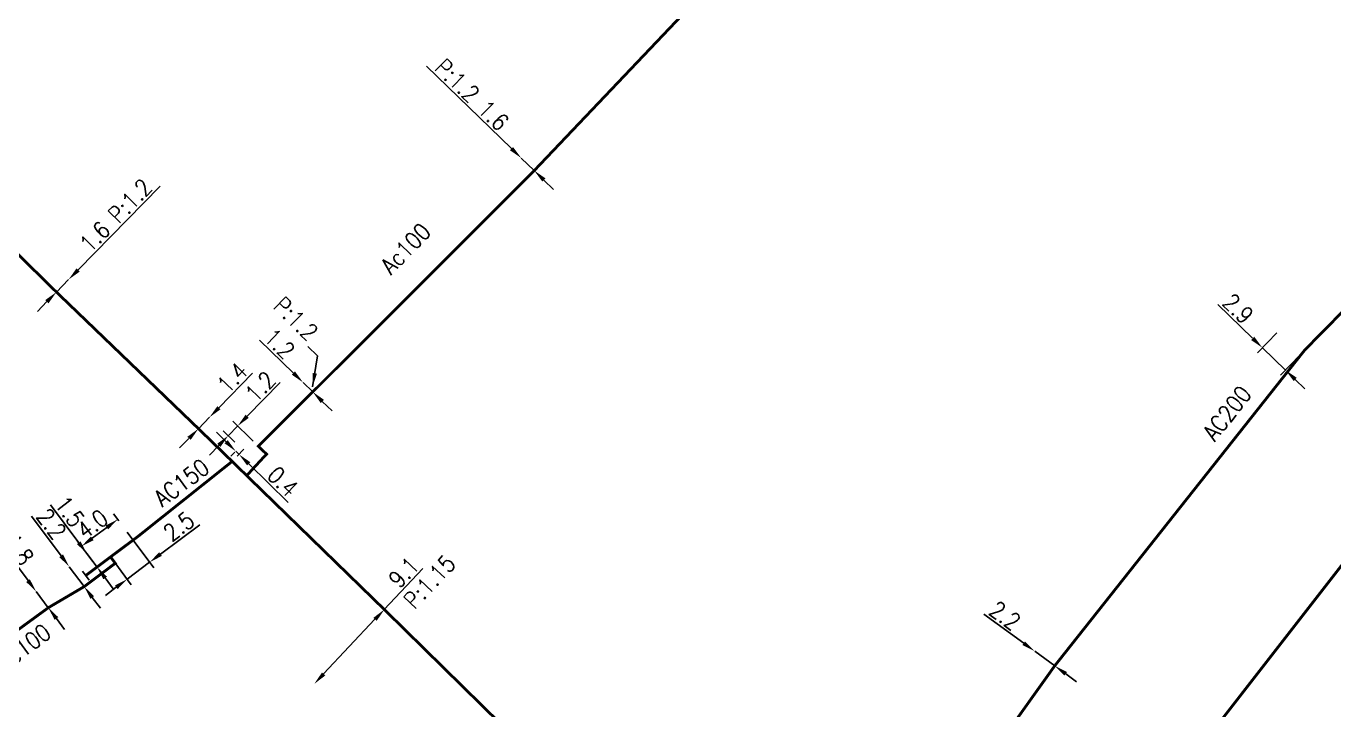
# Model space of a CAD drawing. Header units: millimetres. Extents: x 138988 to 140002, y 128990 to 130001.
# Drawn here: x 139089 to 139205.1, y 129116.3 to 129176.9 of the extents above; entities that cross this region are included whole.
import ezdxf
from ezdxf.enums import TextEntityAlignment as Align

# ---------------------------------------------------------------- set-up
doc = ezdxf.new("R2010")
doc.units = ezdxf.units.MM
doc.header["$PDMODE"] = 34
doc.linetypes.add('L_25_AP', pattern=[2000, 1000, 1000])
doc.linetypes.add('L_25_PE', pattern=[2000, 1000, 1000])
doc.layers.get('0').update_dxf_attribs({"linetype": 'CONTINUOUS'})
doc.layers.get('Defpoints').update_dxf_attribs({"linetype": 'CONTINUOUS'})
doc.layers.add('L_150', color=1, linetype='CONTINUOUS')
doc.layers.add('L_340', color=7, linetype='CONTINUOUS')
doc.styles.add('G_ROMANS', font='ROMANS.SHX', dxfattribs={"width": 0.75})
doc.styles.get("Standard").update_dxf_attribs({"font": 'romans.shx', "width": 0.85})
doc.dimstyles.get("Standard").update_dxf_attribs({"dimtxt": 1.5, "dimasz": 1.2, "dimexe": 0.625, "dimexo": 0.625, "dimgap": 0.25, "dimtad": 1, "dimdec": 1, "dimzin": 0, "dimdsep": 46, "dimtxsty": 'Standard', "dimcen": -0.5, "dimadec": 0, "dimazin": 0, "dimtfac": 1, "dimtdec": 1, "dimtmove": 0, "dimatfit": 3, "dimfxl": 0, "dimtolj": 1, "dimtzin": 0, "dimarcsym": 0})

# ---------------------------------------------------------------- blocks, each defined once
blk = doc.blocks.new('*D1102')
at = {"layer": 'Defpoints', "color": 0, "linetype": 'Continuous', "transparency": 16777216}
for p in [(139132.97, 129165.19), (139132.97, 129165.19), (139134.12, 129164.08)]:
    blk.add_point(p, dxfattribs=at)
at = {"layer": 'L_150', "color": 0, "linetype": 'Continuous', "lineweight": -2, "transparency": 16777216}
for p, q in [((139132.1, 129166.03), (139124.55, 129173.33)), ((139134.12, 129164.08), (139132.97, 129165.19)), ((139134.98, 129163.24), (139135.84, 129162.41))]:
    blk.add_line(p, q, dxfattribs=at)
at = {"layer": 'L_150', "color": 0, "linetype": 'Continuous', "transparency": 16777216}
for points in [[(139132.24, 129166.17), (139131.97, 129165.88), (139132.97, 129165.19)], [(139135.12, 129163.39), (139134.84, 129163.1), (139134.12, 129164.08)]]:
    blk.add_solid(points, dxfattribs=at)
at = {"layer": 'L_150', "color": 0, "linetype": 'Continuous', "transparency": 16777216, "insert": (139128.59, 129170.81), "char_height": 1.5, "attachment_point": 5, "rotation": 315.9572}
blk.add_mtext('\\A1;P:1.2 1.6', dxfattribs=at)
blk = doc.blocks.new('*D1103')
at = {"layer": 'Defpoints', "color": 0, "linetype": 'Continuous', "transparency": 16777216}
for p in [(139106.98, 129140.58), (139108.01, 129139.57), (139109.64, 129139.66)]:
    blk.add_point(p, dxfattribs=at)
at = {"layer": 'L_150', "color": 0, "linetype": 'Continuous', "lineweight": -2, "transparency": 16777216}
for p, q in [((139108.65, 129142.3), (139111.58, 129145.29)), ((139109.19, 129140.1), (139107.37, 129141.87)), ((139107.56, 129140.01), (139106.53, 129141.02)), ((139106.98, 129140.58), (139107.81, 129141.44)), ((139106.14, 129139.72), (139105.3, 129138.86))]:
    blk.add_line(p, q, dxfattribs=at)
at = {"layer": 'L_150', "color": 0, "linetype": 'Continuous', "transparency": 16777216}
for points in [[(139108.51, 129142.44), (139108.8, 129142.16), (139107.81, 129141.44)], [(139105.99, 129139.86), (139106.28, 129139.58), (139106.98, 129140.58)]]:
    blk.add_solid(points, dxfattribs=at)
at = {"layer": 'L_150', "color": 0, "linetype": 'Continuous', "transparency": 16777216, "insert": (139109.82, 129144.92), "char_height": 1.5, "attachment_point": 5, "rotation": 45.6914}
blk.add_mtext('\\A1;1.2', dxfattribs=at)
blk = doc.blocks.new('*D1104')
at = {"layer": 'Defpoints', "color": 0, "linetype": 'Continuous', "transparency": 16777216}
for p in [(139113.61, 129145.3), (139113.61, 129145.3), (139114.47, 129144.46)]:
    blk.add_point(p, dxfattribs=at)
at = {"layer": 'L_150', "color": 0, "linetype": 'Continuous', "lineweight": -2, "transparency": 16777216}
for p, q in [((139112.75, 129146.13), (139109.76, 129149.06)), ((139114.47, 129144.46), (139113.61, 129145.3)), ((139115.32, 129143.62), (139116.18, 129142.78))]:
    blk.add_line(p, q, dxfattribs=at)
at = {"layer": 'L_150', "color": 0, "linetype": 'Continuous', "transparency": 16777216}
for points in [[(139112.89, 129146.28), (139112.61, 129145.99), (139113.61, 129145.3)], [(139115.46, 129143.76), (139115.18, 129143.47), (139114.47, 129144.46)]]:
    blk.add_solid(points, dxfattribs=at)
at = {"layer": 'L_150', "color": 0, "linetype": 'Continuous', "transparency": 16777216, "insert": (139111.52, 129148.73), "char_height": 1.5, "attachment_point": 5, "rotation": 315.6147}
blk.add_mtext('\\A1;1.2', dxfattribs=at)
blk = doc.blocks.new('*D1196')
at = {"layer": 'Defpoints', "color": 0, "linetype": 'Continuous', "transparency": 16777216}
for p in [(139200.43, 129150.15), (139198.72, 129148.38), (139202.48, 129148.17)]:
    blk.add_point(p, dxfattribs=at)
at = {"layer": 'L_150', "color": 0, "linetype": 'Continuous', "lineweight": -2, "transparency": 16777216}
for p, q in [((139197.86, 129149.21), (139194.76, 129152.2)), ((139200, 129149.7), (139198.29, 129147.93)), ((139200.77, 129146.4), (139198.72, 129148.38)), ((139202.05, 129147.72), (139200.34, 129145.95)), ((139201.64, 129145.56), (139202.5, 129144.73))]:
    blk.add_line(p, q, dxfattribs=at)
at = {"layer": 'L_150', "color": 0, "linetype": 'Continuous', "transparency": 16777216}
for points in [[(139198, 129149.35), (139197.72, 129149.06), (139198.72, 129148.38)], [(139201.77, 129145.71), (139201.5, 129145.42), (139200.77, 129146.4)]]:
    blk.add_solid(points, dxfattribs=at)
at = {"layer": 'L_150', "color": 0, "linetype": 'Continuous', "transparency": 16777216, "insert": (139196.57, 129151.84), "char_height": 1.5, "attachment_point": 5, "rotation": 316.013}
blk.add_mtext('\\A1;2.9', dxfattribs=at)
blk = doc.blocks.new('*D1197')
at = {"layer": 'Defpoints', "color": 0, "linetype": 'Continuous', "transparency": 16777216}
for p in [(139178.52, 129121.47), (139178.52, 129121.47), (139180.3, 129120.18)]:
    blk.add_point(p, dxfattribs=at)
at = {"layer": 'L_150', "color": 0, "linetype": 'Continuous', "lineweight": -2, "transparency": 16777216}
for p, q in [((139177.55, 129122.18), (139174.02, 129124.76)), ((139180.3, 129120.18), (139178.52, 129121.47)), ((139181.27, 129119.47), (139182.24, 129118.76))]:
    blk.add_line(p, q, dxfattribs=at)
at = {"layer": 'L_150', "color": 0, "linetype": 'Continuous', "transparency": 16777216}
for points in [[(139177.67, 129122.34), (139177.43, 129122.02), (139178.52, 129121.47)], [(139181.39, 129119.63), (139181.15, 129119.31), (139180.3, 129120.18)]]:
    blk.add_solid(points, dxfattribs=at)
at = {"layer": 'L_150', "color": 0, "linetype": 'Continuous', "transparency": 16777216, "insert": (139175.89, 129124.63), "char_height": 1.5, "attachment_point": 5, "rotation": 323.8823}
blk.add_mtext('\\A1;2.2', dxfattribs=at)
blk = doc.blocks.new('*D607')
at = {"layer": 'Defpoints', "color": 0, "linetype": 'Continuous', "transparency": 16777216}
for p in [(139120.82, 129125.17), (139114.61, 129118.58), (139114.61, 129118.58)]:
    blk.add_point(p, dxfattribs=at)
at = {"layer": 'L_150', "color": 0, "linetype": 'Continuous', "lineweight": -2, "transparency": 16777216}
for p, q in [((139120.82, 129125.17), (139124.24, 129128.8)), ((139115.43, 129119.46), (139119.99, 129124.3))]:
    blk.add_line(p, q, dxfattribs=at)
at = {"layer": 'L_150', "color": 0, "linetype": 'Continuous', "transparency": 16777216}
for points in [[(139119.85, 129124.43), (139120.14, 129124.16), (139120.82, 129125.17)], [(139115.29, 129119.59), (139115.58, 129119.32), (139114.61, 129118.58)]]:
    blk.add_solid(points, dxfattribs=at)
at = {"layer": 'L_150', "color": 0, "linetype": 'Continuous', "transparency": 16777216, "insert": (139122.55, 129128.46), "char_height": 1.5, "attachment_point": 5, "rotation": 46.7093}
blk.add_mtext('\\A1;9.1', dxfattribs=at)
blk = doc.blocks.new('*D608')
at = {"layer": 'Defpoints', "color": 0, "linetype": 'Continuous', "transparency": 16777216}
for p in [(139105.31, 129142.21), (139105.31, 129142.21), (139104.33, 129141.2)]:
    blk.add_point(p, dxfattribs=at)
at = {"layer": 'L_150', "color": 0, "linetype": 'Continuous', "lineweight": -2, "transparency": 16777216}
for p, q in [((139106.15, 129143.06), (139109.12, 129146.11)), ((139104.33, 129141.2), (139105.31, 129142.21)), ((139103.49, 129140.34), (139102.66, 129139.49))]:
    blk.add_line(p, q, dxfattribs=at)
at = {"layer": 'L_150', "color": 0, "linetype": 'Continuous', "transparency": 16777216}
for points in [[(139106.01, 129143.2), (139106.29, 129142.92), (139105.31, 129142.21)], [(139103.35, 129140.48), (139103.64, 129140.21), (139104.33, 129141.2)]]:
    blk.add_solid(points, dxfattribs=at)
at = {"layer": 'L_150', "color": 0, "linetype": 'Continuous', "transparency": 16777216, "insert": (139107.34, 129145.71), "char_height": 1.5, "attachment_point": 5, "rotation": 45.6914}
blk.add_mtext('\\A1;1.4', dxfattribs=at)
blk = doc.blocks.new('*D610')
at = {"layer": 'Defpoints', "color": 0, "linetype": 'Continuous', "transparency": 16777216}
for p in [(139094.43, 129130.13), (139094.43, 129130.13), (139095.33, 129128.93)]:
    blk.add_point(p, dxfattribs=at)
at = {"layer": 'L_340', "color": 0, "linetype": 'Continuous', "lineweight": -2, "transparency": 16777216}
for p, q in [((139093.71, 129131.09), (139091.2, 129134.45)), ((139095.33, 129128.93), (139094.43, 129130.13)), ((139096.05, 129127.97), (139096.76, 129127.01))]:
    blk.add_line(p, q, dxfattribs=at)
at = {"layer": 'L_340', "color": 0, "linetype": 'Continuous', "transparency": 16777216}
for points in [[(139093.87, 129131.21), (139093.55, 129130.97), (139094.43, 129130.13)], [(139096.21, 129128.09), (139095.89, 129127.85), (139095.33, 129128.93)]]:
    blk.add_solid(points, dxfattribs=at)
at = {"layer": 'L_340', "color": 0, "linetype": 'Continuous', "transparency": 16777216, "insert": (139092.9, 129133.85), "char_height": 1.5, "attachment_point": 5, "rotation": 306.7852}
blk.add_mtext('\\A1;1.5', dxfattribs=at)
blk = doc.blocks.new('*D611')
at = {"layer": 'Defpoints', "color": 0, "linetype": 'Continuous', "transparency": 16777216}
for p in [(139092.87, 129128.96), (139092.87, 129128.96), (139094.19, 129127.2)]:
    blk.add_point(p, dxfattribs=at)
at = {"layer": 'L_150', "color": 0, "linetype": 'Continuous', "lineweight": -2, "transparency": 16777216}
for p, q in [((139092.15, 129129.93), (139089.53, 129133.43)), ((139094.19, 129127.2), (139092.87, 129128.96)), ((139094.91, 129126.24), (139095.63, 129125.28))]:
    blk.add_line(p, q, dxfattribs=at)
at = {"layer": 'L_150', "color": 0, "linetype": 'Continuous', "transparency": 16777216}
for points in [[(139092.31, 129130.05), (139091.99, 129129.81), (139092.87, 129128.96)], [(139095.07, 129126.36), (139094.75, 129126.12), (139094.19, 129127.2)]]:
    blk.add_solid(points, dxfattribs=at)
at = {"layer": 'L_150', "color": 0, "linetype": 'Continuous', "transparency": 16777216, "insert": (139091.29, 129132.76), "char_height": 1.5, "attachment_point": 5, "rotation": 306.7852}
blk.add_mtext('\\A1;2.2', dxfattribs=at)
blk = doc.blocks.new('L_340_07')
at = {"color": 0, "linetype": 'Continuous', "const_width": 0.25, "flags": 128}
blk.add_lwpolyline([(0, 0), (1.25, 0)], dxfattribs=at)
at = {"color": 0, "linetype": 'Continuous', "flags": 128}
blk.add_lwpolyline([(1.25, -0.5), (1.25, 0.5)], dxfattribs=at)
at = {"color": 0, "linetype": 'Continuous', "style": 'G_ROMANS', "width": 0.75, "flags": 3}
for tag, p in [('DEF_LEG', (0.72, -3.47)), ('DEF_COUP', (0.72, -5.97)), ('DEF_TYPE', (0.72, -8.47))]:
    blk.add_attdef(tag, text='', height=1.2, dxfattribs=at).set_placement(p, align=Align.MIDDLE)
blk = doc.blocks.new('*D612')
at = {"layer": 'Defpoints', "color": 0, "linetype": 'Continuous', "transparency": 16777216}
for p in [(139097.16, 129133.16), (139097.63, 129132.52), (139095.33, 129128.93)]:
    blk.add_point(p, dxfattribs=at)
at = {"layer": 'L_340', "color": 0, "linetype": 'Continuous', "lineweight": -2, "transparency": 16777216}
for p, q in [((139097.26, 129133.03), (139096.78, 129133.66)), ((139094.91, 129131.48), (139096.2, 129132.44)), ((139094.95, 129129.43), (139093.58, 129131.27))]:
    blk.add_line(p, q, dxfattribs=at)
at = {"layer": 'L_340', "color": 0, "linetype": 'Continuous', "transparency": 16777216}
for points in [[(139096.08, 129132.6), (139096.32, 129132.28), (139097.16, 129133.16)], [(139094.79, 129131.64), (139095.03, 129131.32), (139093.95, 129130.77)]]:
    blk.add_solid(points, dxfattribs=at)
at = {"layer": 'L_340', "color": 0, "linetype": 'Continuous', "transparency": 16777216, "insert": (139094.92, 129132.74), "char_height": 1.5, "attachment_point": 5, "rotation": 36.7852}
blk.add_mtext('\\A1;4.0', dxfattribs=at)
blk = doc.blocks.new('*D613')
at = {"layer": 'Defpoints', "color": 0, "linetype": 'Continuous', "transparency": 16777216}
for p in [(139097.63, 129132.52), (139096.53, 129129.83), (139100, 129129.36)]:
    blk.add_point(p, dxfattribs=at)
at = {"layer": 'L_150', "color": 0, "linetype": 'Continuous', "lineweight": -2, "transparency": 16777216}
for p, q in [((139100.96, 129130.08), (139104.46, 129132.69)), ((139098.01, 129132.02), (139100.38, 129128.86)), ((139096.9, 129129.33), (139098.37, 129127.36)), ((139098, 129127.86), (139100, 129129.36)), ((139097.04, 129127.14), (139096.08, 129126.42))]:
    blk.add_line(p, q, dxfattribs=at)
at = {"layer": 'L_150', "color": 0, "linetype": 'Continuous', "transparency": 16777216}
for points in [[(139100.84, 129130.24), (139101.08, 129129.92), (139100, 129129.36)], [(139096.92, 129127.3), (139097.16, 129126.98), (139098, 129127.86)]]:
    blk.add_solid(points, dxfattribs=at)
at = {"layer": 'L_150', "color": 0, "linetype": 'Continuous', "transparency": 16777216, "insert": (139102.59, 129132.54), "char_height": 1.5, "attachment_point": 5, "rotation": 36.7852}
blk.add_mtext('\\A1;2.5', dxfattribs=at)
blk = doc.blocks.new('*D614')
at = {"layer": 'Defpoints', "color": 0, "linetype": 'Continuous', "transparency": 16777216}
for p in [(139108.01, 129139.57), (139107.93, 129138.92), (139107.32, 129138.3)]:
    blk.add_point(p, dxfattribs=at)
at = {"layer": 'L_150', "color": 0, "linetype": 'Continuous', "lineweight": -2, "transparency": 16777216}
for p, q in [((139106.79, 129140.04), (139105.93, 129140.88)), ((139107.57, 129139.13), (139107.21, 129138.76)), ((139107.64, 129139.2), (139107.93, 129138.92)), ((139107.76, 129138.75), (139108.37, 129139.37)), ((139108.79, 129138.08), (139112.28, 129134.67))]:
    blk.add_line(p, q, dxfattribs=at)
at = {"layer": 'L_150', "color": 0, "linetype": 'Continuous', "transparency": 16777216}
for points in [[(139106.93, 129140.18), (139106.65, 129139.9), (139107.64, 129139.2)], [(139108.93, 129138.23), (139108.65, 129137.94), (139107.93, 129138.92)]]:
    blk.add_solid(points, dxfattribs=at)
at = {"layer": 'L_150', "color": 0, "linetype": 'Continuous', "transparency": 16777216, "insert": (139111.82, 129136.51), "char_height": 1.5, "attachment_point": 5, "rotation": 315.6147}
blk.add_mtext('\\A1;0.4', dxfattribs=at)
blk = doc.blocks.new('*D615')
at = {"layer": 'Defpoints', "color": 0, "linetype": 'Continuous', "transparency": 16777216}
for p in [(139092.81, 129154.42), (139092.81, 129154.42), (139091.73, 129153.31)]:
    blk.add_point(p, dxfattribs=at)
at = {"layer": 'L_150', "color": 0, "linetype": 'Continuous', "lineweight": -2, "transparency": 16777216}
for p, q in [((139093.65, 129155.27), (139100.92, 129162.69)), ((139091.73, 129153.31), (139092.81, 129154.42)), ((139090.89, 129152.46), (139090.05, 129151.6))]:
    blk.add_line(p, q, dxfattribs=at)
at = {"layer": 'L_150', "color": 0, "linetype": 'Continuous', "transparency": 16777216}
for points in [[(139093.51, 129155.41), (139093.8, 129155.13), (139092.81, 129154.42)], [(139090.74, 129152.6), (139091.03, 129152.32), (139091.73, 129153.31)]]:
    blk.add_solid(points, dxfattribs=at)
at = {"layer": 'L_150', "color": 0, "linetype": 'Continuous', "transparency": 16777216, "insert": (139097, 129160.11), "char_height": 1.5, "attachment_point": 5, "rotation": 45.5456}
blk.add_mtext('\\A1;1.6 P:1.2', dxfattribs=at)
blk = doc.blocks.new('*D744')
at = {"layer": 'Defpoints', "color": 0, "linetype": 'Continuous', "transparency": 16777216}
for p in [(139089.93, 129126.77), (139089.93, 129126.77), (139091.01, 129125.33)]:
    blk.add_point(p, dxfattribs=at)
at = {"layer": 'L_150', "color": 0, "linetype": 'Continuous', "lineweight": -2, "transparency": 16777216}
for p, q in [((139089.21, 129127.73), (139086.7, 129131.08)), ((139091.01, 129125.33), (139089.93, 129126.77)), ((139091.73, 129124.37), (139092.45, 129123.41))]:
    blk.add_line(p, q, dxfattribs=at)
at = {"layer": 'L_150', "color": 0, "linetype": 'Continuous', "transparency": 16777216}
for points in [[(139089.37, 129127.85), (139089.05, 129127.61), (139089.93, 129126.77)], [(139091.89, 129124.49), (139091.57, 129124.25), (139091.01, 129125.33)]]:
    blk.add_solid(points, dxfattribs=at)
at = {"layer": 'L_150', "color": 0, "linetype": 'Continuous', "transparency": 16777216, "insert": (139088.4, 129130.48), "char_height": 1.5, "attachment_point": 5, "rotation": 306.8292}
blk.add_mtext('\\A1;1.8', dxfattribs=at)

msp = doc.modelspace()

# ---------------------------------------------------------------- linework, layer by layer
at = {"layer": 'L_150', "linetype": 'L_25_PE', "const_width": 0.25, "flags": 128}
msp.add_lwpolyline([(139458.45, 129367.39), (139457.24, 129365.38), (139456.94, 129364.97), (139454.57, 129361.76), (139449.28, 129354.59), (139444.18, 129348.56), (139440.29, 129344.19), (139426.26, 129330.46), (139396.57, 129304.19), (139372.51, 129282.91), (139369.65, 129280.38), (139345.35, 129258.68), (139322.57, 129238.47), (139301.4, 129219.54), (139272.31, 129193.68), (139253.1, 129176.5), (139234.82, 129159.83), (139217.29, 129143.47, 0.036369), (139216.79, 129142.93), (139207.27, 129131.03), (139192.87, 129112.53), (139174.14, 129087.01), (139169.44, 129080.61), (139169.44, 129080.61), (139144.6, 129044.82)], format="xyb", dxfattribs=at)
at = {"layer": 'L_150', "linetype": 'L_25_AP', "flags": 128}
for points in [[(139254, 129284.64, 0.25, 0.25, 0), (139252.46, 129283.54, 0.25, 0.25, 0), (139249.53, 129281.42, 0.25, 0.25, 0), (139245.29, 129278.32, 0.25, 0.25, 0), (139242.75, 129275.67, 0.25, 0.25, 0), (139223.36, 129255.71, 0.25, 0.25, 0), (139191.68, 129223.05, 0.25, 0.25, 0), (139185.94, 129217.13, 0.25, 0.25, 0), (139185.51, 129216.71, 0.25, 0.25, 0), (139185.41, 129215.27, 0.25, 0.25, 0), (139184.07, 129213.91, 0.25, 0.25, 0), (139177.03, 129206.7, 0.25, 0.25, 0), (139174.43, 129206.17, 0.25, 0.25, 0), (139170.48, 129202.15, 0.25, 0.25, 0), (139159.14, 129190.37, 0.25, 0.25, 0), (139134.12, 129164.08, 0.25, 0.25, 0), (139114.47, 129144.46, 0.25, 0.25, 0), (139109.64, 129139.66, 0.25, 0.25, 0), (139110.37, 129138.94, 0.25, 0.25, 0), (139109.89, 129138.43, 0.25, 0.25, 0), (139108.61, 129137.04, 0, 0, 0)], [(139000, 129057.22, 0.25, 0.25, 0), (139001.16, 129058.09, 0.25, 0.25, 0), (139010.36, 129064.97, 0.25, 0.25, 0), (139029.58, 129079.37, 0.25, 0.25, 0), (139050.41, 129094.83, 0.25, 0.25, 0), (139058.75, 129101.16, 0.25, 0.25, 0), (139079.86, 129117.2, 0.25, 0.25, 0), (139091.01, 129125.33, 0.25, 0.25, 0), (139091.01, 129125.33, 0.25, 0.25, 0), (139094.19, 129127.2, 0.25, 0.25, 0), (139096.95, 129129.27, 0.25, 0.25, 0), (139096.53, 129129.83, 0, 0, 0)]]:
    msp.add_lwpolyline(points, format="xyseb", dxfattribs=at)
at = {"layer": 'L_150', "linetype": 'L_25_AP', "const_width": 0.25, "flags": 128}
for points in [[(139092.11, 129000), (139102.28, 129013.98), (139126.54, 129047.34), (139134.63, 129058.46), (139148.89, 129078.13), (139152.28, 129082.28), (139158.77, 129091.19), (139159.64, 129092.41), (139160.66, 129092.91), (139163, 129095.94), (139180.3, 129120.18), (139202.48, 129148.17), (139219.24, 129165.18), (139229.85, 129174.43), (139232.84, 129177.21), (139240.53, 129184.4), (139241.11, 129184.95), (139253.73, 129196.3), (139295.06, 129232.59), (139297.64, 129234.89)], [(139158.77, 129091.19), (139155.52, 129091.12), (139153.36, 129093.22), (139153.36, 129093.22), (139153.36, 129093.22), (139120.82, 129125.17), (139108.61, 129137.04), (139107.32, 129138.3), (139104.33, 129141.2), (139091.73, 129153.31), (139077.84, 129166.95), (139077.41, 129167.37), (139077.37, 129169.08), (139077.47, 129170.68), (139077.89, 129171.11), (139079.7, 129172.98), (139080.12, 129173.41)], [(139107.32, 129138.3), (139098.98, 129131.66), (139096.53, 129129.83), (139095.33, 129128.93)]]:
    msp.add_lwpolyline(points, dxfattribs=at)

# ---------------------------------------------------------------- block references
at = {"layer": 'L_340', "rotation": 216.7851927578601}
msp.add_blockref('L_340_07', (139095.33, 129128.93), dxfattribs=at)

# ---------------------------------------------------------------- texts
at = {"layer": 'L_150', "linetype": 'Continuous', "width": 0.85}
for s, rotation, p in [('Ac100', 45.7957, (139121.41, 129154.77)), ('AC200', 51.6029, (139194.5, 129139.99)), ('AC150', 36.8292, (139101.12, 129134.2)), ('P:1.15', 46.7093, (139123.49, 129125.1)), ('Ac100', 36.8292, (139087.2, 129119.67))]:
    msp.add_text(s, height=1.5, rotation=rotation, dxfattribs=at).set_placement(p)
at = {"layer": 'L_150', "linetype": 'Continuous', "insert": (139114.03, 129148.86), "char_height": 1.5, "attachment_point": 9, "rotation": 315.6147}
msp.add_mtext('P:1.2', dxfattribs=at)

# ---------------------------------------------------------------- dimensions: what is measured, and where the dimension line sits
at = {"layer": 'L_150', "linetype": 'Continuous'}
for base, p1, p2, angle, text, picture, middle in [((139132.97, 129165.19), (139134.12, 129164.08), (139132.97, 129165.19), 315.9572, 'P:1.2 <>', '*D1102', (139127.9, 129170.09)), ((139092.8129, 129154.4181), (139091.7274, 129153.3117), (139092.8129, 129154.4181), 225.5456, '<> P:1.2', '*D615', (139097.7091, 129159.4084)), ((139105.31, 129142.21), (139104.33, 129141.2), (139105.31, 129142.21), 225.6914, '1.4', '*D608', (139108.05, 129145.01))]:
    dim = msp.add_linear_dim(base=base, p1=p1, p2=p2, angle=angle, text=text, dimstyle='Standard', dxfattribs=at)
    dim.commit()
    dim.dimension.update_dxf_attribs({"geometry": picture, "text_midpoint": middle, "dimtype": 160})
for base, p1, p2, angle, picture, middle in [((139198.72, 129148.38), (139202.48, 129148.17), (139200.43, 129150.15), 316.013, '*D1196', (139195.88, 129151.12)), ((139113.61, 129145.3), (139114.47, 129144.46), (139113.61, 129145.3), 315.6147, '*D1104', (139110.83, 129148.02)), ((139106.98, 129140.58), (139109.64, 129139.66), (139108.01, 129139.57), 45.6914, '*D1103', (139110.54, 129144.22)), ((139107.93, 129138.92), (139108.01, 129139.57), (139107.32, 129138.3), 315.6147, '*D614', (139111.12, 129135.8)), ((139092.87, 129128.96), (139094.19, 129127.2), (139092.87, 129128.96), 306.7852, '*D611', (139090.48, 129132.16)), ((139100, 129129.36), (139096.53, 129129.83), (139097.63, 129132.52), 36.7852, '*D613', (139103.19, 129131.74)), ((139089.93, 129126.77), (139091.01, 129125.33), (139089.93, 129126.77), 306.8292, '*D744', (139087.6, 129129.88)), ((139114.61, 129118.58), (139120.82, 129125.17), (139114.61, 129118.58), 46.7093, '*D607', (139123.27, 129127.78)), ((139178.52, 129121.47), (139180.3, 129120.18), (139178.52, 129121.47), 323.8823, '*D1197', (139175.3, 129123.82))]:
    dim = msp.add_linear_dim(base=base, p1=p1, p2=p2, angle=angle, dimstyle='Standard', dxfattribs=at)
    dim.commit()
    dim.dimension.update_dxf_attribs({"geometry": picture, "text_midpoint": middle, "dimtype": 160})
at = {"layer": 'L_340', "linetype": 'Continuous'}
for base, p2, angle, picture, middle in [((139094.43, 129130.13), (139094.43, 129130.13), 306.7852, '*D610', (139092.1, 129133.25)), ((139097.16, 129133.16), (139097.63, 129132.52), 216.7852, '*D612', (139095.52, 129131.93))]:
    dim = msp.add_linear_dim(base=base, p1=(139095.33, 129128.93), p2=p2, angle=angle, dimstyle='Standard', dxfattribs=at)
    dim.commit()
    dim.dimension.update_dxf_attribs({"geometry": picture, "text_midpoint": middle, "dimtype": 160})

# ---------------------------------------------------------------- leaders
at = {"layer": 'L_150', "linetype": 'Continuous'}
msp.add_leader([(139114.46, 129144.92), (139114.89, 129147.66), (139114.03, 129148.5)], dimstyle='Standard', dxfattribs=at)

doc.saveas('drawing.dxf')
